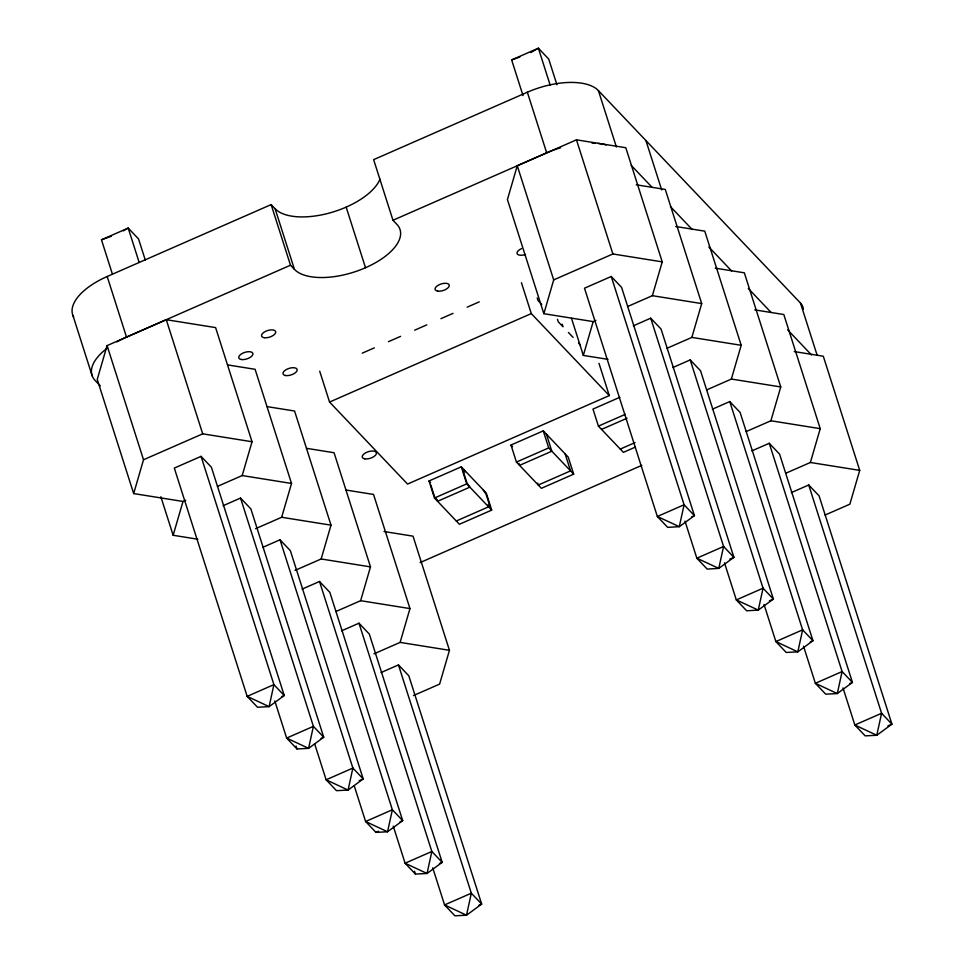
<?xml version="1.0" encoding="UTF-8"?>
<svg xmlns="http://www.w3.org/2000/svg" width="964" height="964" viewBox="0 0 964 964"><rect width="100%" height="100%" fill="white"/><g stroke="black" fill="none" stroke-linecap="round" stroke-linejoin="round"><path stroke-width="1.45" d="M217.418 486.398L242.193 475.553L252.038 441.741L215.611 327.603L166.278 319.699L107.088 345.606L97.244 379.418L133.671 493.568L183.003 501.461L185.751 500.256M133.671 493.568L143.516 459.756L107.088 345.606M197.813 539.225L173.146 535.273L183.003 501.461M255.52 528.718L281.669 517.27L291.526 483.458L255.099 369.308L227.528 364.898M294.996 570.423L321.157 558.975L331.001 525.163L294.574 411.026L267.004 406.603M335.858 611.538L360.632 600.692L370.489 566.88L334.062 452.731L306.492 448.32M627.6 306.528L652.375 295.683L662.232 261.871L625.805 147.733L576.46 139.828L517.27 165.748L507.426 199.56L543.853 313.698L593.185 321.602L595.933 320.397M373.96 653.857L400.12 642.398L409.965 608.585L373.538 494.448L345.968 490.037M543.853 313.698L553.697 279.885L517.27 165.748M383.997 531.513L413.026 536.165L449.453 650.302L439.596 684.115L413.448 695.562M607.995 359.355L583.328 355.415L593.185 321.602M667.076 348.245L691.851 337.4L701.708 303.588L665.281 189.438L636.264 184.799M731.339 379.105L741.196 345.293L704.768 231.155L675.74 226.504M746.124 431.607L770.899 420.762L780.756 386.95L744.329 272.812L715.3 268.161M785.6 473.324L810.387 462.479L820.231 428.667L783.804 314.517L754.788 309.878M794.264 351.583L823.292 356.234L859.719 470.372L849.862 504.184L825.088 515.041M123.284 230.89L128.2 228.07L138.539 238.939L145.371 260.34M530.778 52.526L538.382 48.2L548.721 59.069L556.927 84.748M112.39 274.041L101.461 239.795L128.2 228.07L139.129 262.316M523.03 95.593L511.643 59.925L538.382 48.2L550.227 85.302M73.613 316.891A57.045 26.51 -17.7 0 1 107.185 276.499L271.149 204.597L275.114 208.754L294.454 269.378A57.045 26.51 -17.7 0 0 365.513 267.727A57.045 26.51 -17.7 0 0 396.939 224.431L392.975 220.262L373.634 159.65L527.344 92.231A57.045 26.51 -17.7 0 1 598.403 90.592L800.469 303.045A45.633 21.208 -17.7 0 1 803.386 309.36M116.909 341.895A57.045 26.51 -17.7 0 1 126.525 337.111L290.501 265.208L294.454 269.378M392.975 220.262L546.696 152.854A57.045 26.51 -17.7 0 1 555.891 149.263M362.247 353.173L374.357 347.859M388.48 341.666L400.578 336.364M414.701 330.17L426.799 324.856M440.922 318.662L453.032 313.36M467.154 307.167L479.253 301.865M201.054 456.358L174.315 468.082L247.17 696.37L257.509 707.239L269.113 706.636L284.247 695.514L211.393 467.227L201.054 456.358L273.909 684.633L284.247 695.514L281.572 696.683M611.236 276.487L584.497 288.212L657.352 516.499L667.691 527.368L679.295 526.669L694.429 515.644L621.575 287.356L611.236 276.487L684.091 504.774L694.429 515.644L691.766 516.812M329.555 402.06L531.284 313.589L609.284 395.589L407.555 484.061L329.555 402.06L319.711 371.188M223.154 505.69L240.542 498.063L250.881 508.932L323.735 737.219L308.588 748.353L296.984 748.956L286.645 738.075L274.812 700.985M633.336 325.82L650.724 318.192L661.063 329.073L733.917 557.349L718.783 568.386L707.178 569.085L696.839 558.204L684.994 521.114M262.642 547.407L280.018 539.78L290.357 550.649L363.211 778.936L348.076 790.07L336.472 790.661L326.133 779.792L314.746 744.124M672.824 367.537L690.2 359.909L700.539 370.779L773.393 599.066L758.258 610.091L746.654 610.79L736.315 599.921L724.482 562.831M429.016 480.976L461.286 466.829L486.254 493.062L491.688 510.113L459.418 524.271L434.451 498.027L429.016 480.976L430.571 482.615M510.992 445.031L543.274 430.872L568.23 457.117L573.676 474.155L541.394 488.314L516.439 462.069L510.992 445.031L512.559 446.669M619.876 397.276L592.981 409.073L598.415 426.124L623.383 452.357L635.481 447.055M434.451 498.027L466.733 483.868L491.688 510.113M516.439 462.069L548.709 447.923L573.676 474.155M598.415 426.124L625.323 414.327M601.536 429.402L627.094 418.195M456.297 520.994L488.567 506.835L487.965 504.943L490.302 507.401L486.073 494.146L483.133 489.784M620.262 449.079L635.047 442.597M302.118 589.112L319.506 581.485L329.845 592.366L402.699 820.641L387.552 831.775L375.948 832.378L365.609 821.509L354.234 785.829M712.384 409.194L729.76 401.566L740.111 412.435L812.965 640.723L797.818 651.857L786.214 652.447L775.875 641.578L764.042 604.476M420.111 562.578L641.819 465.347M341.605 630.83L358.982 623.202L369.32 634.071L442.175 862.358L427.04 873.492L415.436 874.083L405.097 863.214L393.252 826.124M751.86 450.899L769.248 443.283L779.587 454.152L852.441 682.428L837.294 693.562L825.702 694.164L815.363 683.295L803.518 646.193M381.081 672.535L398.469 664.919L408.808 675.788L481.663 904.075L466.516 915.21L454.912 915.8L444.573 904.931L432.74 867.829M791.348 492.616L808.724 484.988L819.075 495.858L891.929 724.145L876.782 735.279L865.178 735.869L854.839 725L843.006 687.91M321.06 738.4L323.735 737.219L313.396 726.35L240.542 498.063M729.905 559.108L733.917 557.349L723.578 546.48L650.724 318.192M359.198 780.695L363.211 778.936L352.872 768.067L280.018 539.78M769.393 600.825L773.393 599.066L763.054 588.197L690.2 359.909M375.948 832.378L378.623 831.197M400.024 821.822L402.699 820.641L392.36 809.772L319.506 581.485M810.29 641.891L812.965 640.723L802.626 629.854L729.76 401.566M439.5 863.527L442.175 862.358L431.836 851.489L358.982 623.202M849.766 683.609L852.441 682.428L842.102 671.559L769.248 443.283M478.988 905.244L481.663 904.075L471.324 893.206L398.469 664.919M887.916 725.904L891.929 724.145L881.59 713.276L808.724 484.988M553.697 279.885L612.887 253.966L662.232 261.871M143.516 459.756L202.705 433.836L252.038 441.741M706.564 389.962L731.423 379.057L780.756 386.95M511.643 59.925L519.945 56.948M101.461 239.795L111.33 236.252M652.375 295.683L701.708 303.588M691.851 337.4L741.196 345.293M770.899 420.762L820.231 428.667M810.387 462.479L859.719 470.372M242.193 475.553L291.526 483.458M281.669 517.27L331.001 525.163M321.157 558.975L370.489 566.88M360.632 600.692L409.965 608.585M400.12 642.398L449.453 650.302M631.179 165.338L651.857 187.064M670.474 206.645L692.26 229.553M708.853 246.989L731.664 270.98M748.257 288.429L771.067 312.42M787.672 329.869L811.519 354.945M541.744 304.443L537.996 300.503L537.189 297.972M568.411 332.484L573.098 337.4M578.557 343.148L580.424 345.112M434.631 496.954L436.186 498.593M100.268 385.853L95.099 380.418A57.045 26.51 -17.7 0 1 107.57 347.932M800.469 303.045L817.123 355.21M645.94 140.587L661.69 189.92M598.403 90.592L616.394 146.974M576.46 139.828L612.887 253.966M527.344 92.231L546.696 152.854M598.981 363.32L609.284 395.589M571.495 318.313L583.328 355.415M562.145 324.217L562.952 326.748L558.277 321.819L557.469 319.301M521.44 282.717L531.284 313.589M565.109 453.827L570.555 470.878L538.274 485.037L537.671 483.145M546.395 434.149L551.83 451.2L519.56 465.359L518.957 463.455M543.274 430.872L548.709 447.923M464.407 470.107L465.01 471.999L462.672 469.54L466.901 482.795L469.854 487.157L437.572 501.304L436.969 499.412M461.286 466.829L466.733 483.868M346.16 207.115L365.513 267.727M430.824 485.025L434.21 495.629M271.149 204.597L290.501 265.208M414.52 871.239L415.436 874.083M166.278 319.699L202.705 433.836M296.081 746.1L296.984 748.956M107.185 276.499L126.525 337.111M160.855 496.749L173.146 535.273M72.878 315.3L92.219 375.924M379.961 179.171A57.045 26.51 -17.7 0 1 330.435 212.743A57.045 26.51 -17.7 0 1 275.114 208.754M557.072 148.866A57.045 26.51 -17.7 0 1 560.626 147.745M591.968 143.046A57.045 26.51 -17.7 0 1 595.101 143.166M598.102 143.419A57.045 26.51 -17.7 0 1 606.26 144.949M525.537 254.46A7.411 3.446 -17.7 0 1 517.294 253.966A7.411 3.446 -17.7 0 1 521.572 248.579M273.909 684.633L269.113 706.636L247.17 696.37L273.909 684.633M313.396 726.35L308.588 748.353L286.645 738.075L313.396 726.35M352.872 768.067L348.076 790.07L326.133 779.792L352.872 768.067M392.36 809.772L387.552 831.775L365.609 821.509L392.36 809.772M431.836 851.489L427.04 873.492L405.097 863.214L431.836 851.489M471.324 893.206L466.516 915.21L444.573 904.931L471.324 893.206M684.091 504.774L679.295 526.669L657.352 516.499L684.091 504.774M723.578 546.48L718.783 568.386L696.839 558.204L723.578 546.48M763.054 588.197L758.258 610.091L736.315 599.921L763.054 588.197M802.626 629.854L797.818 651.857L775.875 641.578L802.626 629.854M842.102 671.559L837.294 693.562L815.363 683.295L842.102 671.559M881.59 713.276L876.782 735.279L854.839 725L881.59 713.276M264.148 337.713A7.411 3.446 -17.7 0 0 275.68 332.652A7.411 3.446 -17.7 0 0 266.052 331.122A7.411 3.446 -17.7 0 0 264.148 337.713M285.597 375.538A7.411 3.446 -17.7 0 0 297.129 370.477A7.411 3.446 -17.7 0 0 287.513 368.947A7.411 3.446 -17.7 0 0 285.597 375.538M364.85 458.852A7.411 3.446 -17.7 0 0 376.382 453.791A7.411 3.446 -17.7 0 0 366.754 452.261A7.411 3.446 -17.7 0 0 364.85 458.852M241.337 359.524A7.411 3.446 -17.7 0 0 252.869 354.475A7.411 3.446 -17.7 0 0 243.241 352.945A7.411 3.446 -17.7 0 0 241.337 359.524M437.68 291.128A7.411 3.446 -17.7 0 0 449.212 286.067A7.411 3.446 -17.7 0 0 439.584 284.537A7.411 3.446 -17.7 0 0 437.68 291.128"/></g></svg>
